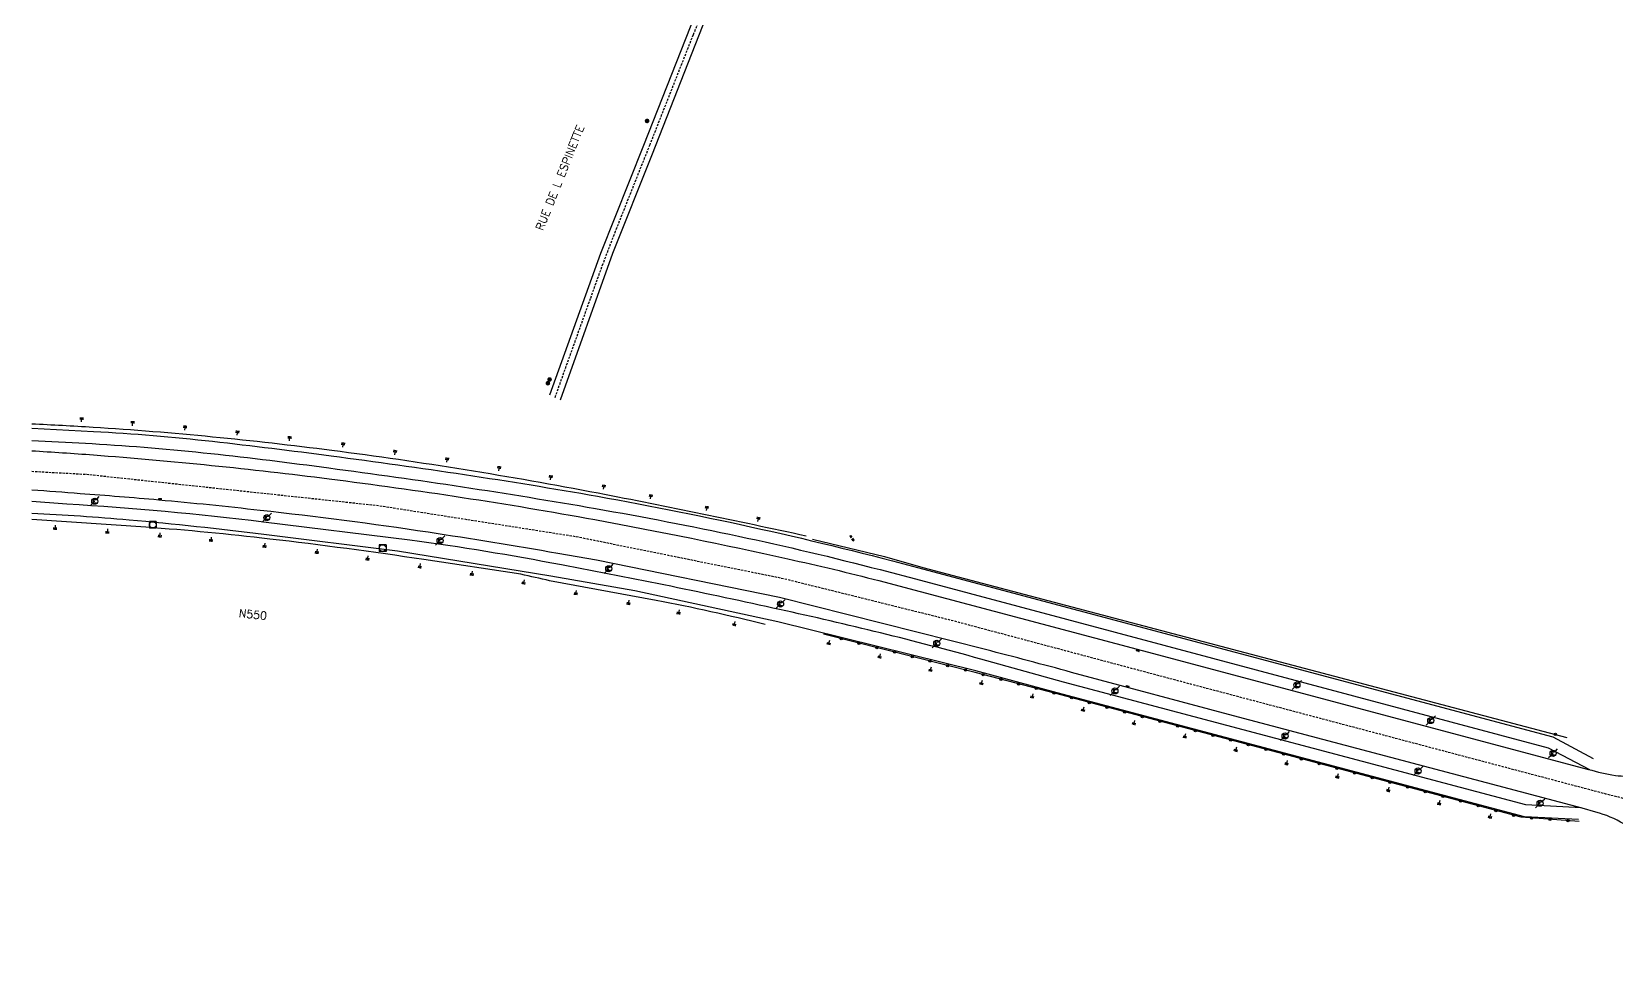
# Model space of a CAD drawing. Header units: millimetres. Extents: x 113000 to 114000, y 124000 to 125000.
# Drawn here: x 113000 to 113346.5, y 124027.2 to 124233.9 of the extents above; entities that cross this region are included whole.
import ezdxf
from ezdxf.enums import TextEntityAlignment as Align

# ---------------------------------------------------------------- set-up
doc = ezdxf.new("R2010")
doc.units = ezdxf.units.MM
doc.linetypes.add('DASHED', pattern=[0.75, 0.5, -0.25])
doc.layers.get('0').update_dxf_attribs({"linetype": 'CONTINUOUS'})
for name, color, linetype in [('W0001', 6, 'DASHED'), ('W0008', 7, 'CONTINUOUS'), ('W0112', 1, 'DASHED'), ('W0211', 2, 'CONTINUOUS'), ('W0322', 7, 'CONTINUOUS'), ('W0400', 7, 'CONTINUOUS'), ('W0420', 7, 'CONTINUOUS'), ('W0471', 7, 'CONTINUOUS'), ('W0989', 7, 'CONTINUOUS'), ('W1473', 7, 'CONTINUOUS')]:
    doc.layers.add(name, color=color, linetype=linetype)
doc.styles.get("Standard").update_dxf_attribs({"font": 'romans.shx', "width": 0.85})

# ---------------------------------------------------------------- blocks, each defined once
blk = doc.blocks.new('t322o')
at = {"color": 0, "linetype": 'Continuous'}
for radius in [0.25, 0.15]:
    blk.add_circle((0, 0), radius, dxfattribs=at)
blk = doc.blocks.new('t211o')
at = {"color": 0, "linetype": 'Continuous'}
for p, q in [((-0.29, 0.5), (-0.29, 0)), ((0, 1), (0, 0)), ((0.29, 0.5), (0.29, 0))]:
    blk.add_line(p, q, dxfattribs=at)
blk = doc.blocks.new('T471')
for p, q in [((-0.333334, 0.333334), (-0.333334, -0.333334)), ((-0.333334, 0.333334), (0.333334, 0.333334)), ((-0.333334, 0), (0, 0)), ((0.500001, 0.500001), (1.000002, 1.000002)), ((-0.500001, -0.500001), (-1.000002, -1.000002)), ((-0.333334, -0.333334), (0.333334, -0.333334))]:
    blk.add_line(p, q)
blk.add_ellipse((0, 0), major_axis=(0.471405, 0.471405), ratio=1, start_param=5.4977871438, end_param=11.780972451)
blk = doc.blocks.new('T420')
for p, q in [((0.75, 0.75), (-0.75, 0.75)), ((-0.75, 0.75), (-0.75, -0.75)), ((0.75, 0.75), (0.75, -0.75)), ((0.75, -0.75), (-0.75, -0.75))]:
    blk.add_line(p, q)
blk.add_ellipse((0, 0), major_axis=(-0.53, 0.53), ratio=1, start_param=3.926991, end_param=10.210176)
blk = doc.blocks.new('T400')
for p, q in [((-0.15, 0.3), (0.15, 0.3)), ((-0.15, -0.25), (-0.15, 0.3)), ((-0.15, 0.15), (0.15, 0.15)), ((-0.15, 0), (0.15, 0)), ((0.15, 0.3), (0.15, -0.25)), ((-0.15, -0.15), (0.15, -0.15)), ((-0.15, -0.25), (-0.15, -0.3)), ((-0.15, -0.3), (0.15, -0.3)), ((0.15, -0.3), (0.15, -0.25))]:
    blk.add_line(p, q)
blk = doc.blocks.new('T1473')
at = {"color": 0, "linetype": 'Continuous', "const_width": 0.5, "flags": 128}
blk.add_lwpolyline([(-0.25, 0, 1), (0.25, 0, 1)], format="xyb", close=True, dxfattribs=at)

msp = doc.modelspace()

# ---------------------------------------------------------------- linework, layer by layer
at = {"layer": 'W0001'}
msp.add_lwpolyline([(113150.8, 124248.24), (113144.63, 124233.21), (113135.15, 124209.15), (113127.61, 124190.21), (113124.87, 124183.09), (113122.14, 124175.49), (113118.34, 124164.89), (113114.38, 124153.83)], dxfattribs=at)
at = {"layer": 'W0001', "flags": 128}
msp.add_lwpolyline([(113000, 124137.73), (113012.05, 124137.08), (113075.86, 124130.24), (113119.09, 124123.46), (113164.54, 124114.26), (113201.42, 124105.08), (113253.36, 124091.24), (113344.19, 124067.19), (113354.41, 124064.64), (113358.25, 124064.14)], dxfattribs=at)
at = {"layer": 'W0008'}
for points in [[(113150.26, 124250.17), (113143.99, 124234.88), (113133.77, 124209), (113124.37, 124185.37), (113113.21, 124154.35)], [(113152.1, 124248.19), (113146.61, 124234.94), (113135.67, 124207.08), (113127.01, 124185.38), (113115.54, 124153.31)]]:
    msp.add_lwpolyline(points, dxfattribs=at)
at = {"layer": 'W0008', "flags": 128}
for points in [[(113000, 124147.2), (113013.51, 124146.47, -0.0136), (113039.55, 124144.29, -0.006), (113065.5, 124141.1, -0.0113), (113123.7, 124132.29, -0.0107), (113159.43, 124125.1, -0.0103), (113194.83, 124116.42), (113332.66, 124079.6), (113341.48, 124074.9)], [(113000, 124144.49), (113013.21, 124143.78, -0.0133), (113039.14, 124141.63, -0.0064), (113064.98, 124138.47, -0.0105), (113123.32, 124129.59, -0.0089), (113154.55, 124123.54, -0.0116), (113185.51, 124116.21), (113194.34, 124113.9), (113331.61, 124077.24), (113340.65, 124072.48)], [(113000, 124142.23, -0.003487), (113013.52, 124141.32, -0.0128), (113065.05, 124136.08, -0.0065), (113094.17, 124132.02, -0.0072), (113123.15, 124127.16, -0.0097), (113165.32, 124118.58, -0.0095), (113185.26, 124113.81), (113194.28, 124111.43), (113242.83, 124098.51), (113340.42, 124072.52, 0.0323), (113346.31, 124071.2, 0.0592), (113351.45, 124071.13, 0.0689), (113356.4, 124072.33, 0.0412), (113363.05, 124076.09, -0.0856), (113368.99, 124078.72, 0.0149), (113373.67, 124079.44, 0.1009), (113377.39, 124081.38, 0.0702), (113380.34, 124084.51, 0.037372), (113383.87, 124091.27, 0.060145)], [(113376.68, 124027.24, 0.008104), (113376.02, 124029.34, 0.0776), (113373.15, 124034.97, 0.0869), (113368.46, 124039.26, -0.0164), (113361.61, 124043.3, -0.0711), (113358.06, 124046.92, -0.047), (113355.39, 124051.36, 0.0486), (113352.43, 124056.95, 0.0942), (113348.18, 124060.59, 0.0661), (113342.07, 124063.17), (113339.02, 124064.04), (113263.89, 124083.97), (113227.4, 124093.74, 0.0034), (113208.56, 124098.73), (113163.52, 124110.14), (113123.5, 124118.31), (113115.04, 124119.76, 0.0047), (113086.67, 124124.4, 0.0095), (113049.98, 124129.17, 0.0056), (113027.8, 124131.43, 0.0037), (113010.58, 124132.83, 0.003807), (113000, 124133.61)], [(113338.87, 124064.09), (113326.77, 124064.79), (113225.64, 124091.61), (113207.55, 124096.65, 0.0132), (113163.56, 124107.49, 0.0083), (113115.83, 124117.24, 0.0153), (113082.7, 124122.64), (113050.67, 124126.63, 0.014), (113007.72, 124130.57, 0.002041), (113000, 124131.09)], [(113338.27, 124061.58), (113326.42, 124062.1), (113224.25, 124089.28), (113206.47, 124094.08), (113163.16, 124104.79), (113131.9, 124111.61), (113113.54, 124114.8), (113080.02, 124120.22), (113050.77, 124123.88, 0.0095), (113021.28, 124127.05, 0.009714), (113000, 124128.51)]]:
    msp.add_lwpolyline(points, format="xyb", dxfattribs=at)
at = {"layer": 'W0112'}
for p, q in [((113179.08, 124123.71), (113178.88, 124123.57)), ((113178.88, 124123.57), (113179.65, 124122.46)), ((113179.08, 124123.71), (113179.85, 124122.6)), ((113179.85, 124122.6), (113179.65, 124122.46))]:
    msp.add_line(p, q, dxfattribs=at)
at = {"layer": 'W0211', "flags": 128}
for points in [[(113000, 124148.15, -0.002271), (113013.44, 124147.41, -0.0084), (113039.56, 124145.3, -0.0077), (113065.6, 124142.35, -0.0079), (113094.81, 124138.12, -0.0073), (113123.87, 124133, -0.0055), (113169.36, 124123.62)], [(113160.43, 124104.2, 0.0135), (113136.56, 124109.48), (113113.25, 124113.76, 0.0077), (113107, 124115.19), (113085.75, 124118.42, 0.0088), (113052.05, 124122.91, 0.0119), (113024.94, 124125.49), (113000, 124127.18)]]:
    msp.add_lwpolyline(points, format="xyb", dxfattribs=at)
at = {"layer": 'W0322', "flags": 128}
for points in [[(113170.73, 124122.88), (113186.47, 124119.09), (113194.85, 124116.71), (113335.7, 124079.52)], [(113338.42, 124061.14), (113325.73, 124062.04), (113223.94, 124089.09), (113206.35, 124093.69), (113173.17, 124102.08)]]:
    msp.add_lwpolyline(points, dxfattribs=at)

# ---------------------------------------------------------------- block references
at = {"layer": 'W0211'}
for p, rotation in [((113010.96, 124149.52), 177.3284788949523), ((113022.14, 124148.7), 175.3022665431036), ((113033.6, 124147.72), 174.4598646061414), ((113045.05, 124146.61), 174.4598646061414), ((113056.48, 124145.38), 173.6629994351729), ((113068.19, 124144), 171.7590072606403), ((113079.57, 124142.35), 171.7590072606403), ((113090.95, 124140.7), 171.7590072606403), ((113102.3, 124138.83), 170.0133568919501), ((113113.62, 124136.84), 170.0133568919501), ((113125.23, 124134.77), 168.3454434456553), ((113135.5, 124132.66), 168.3454434456553), ((113147.75, 124130.12), 168.3454434456553), ((113159, 124127.73), 168.0153036300841), ((113005.03, 124124.95), 355.8055217106337), ((113016.5, 124124.11), 355.8055217106337), ((113027.97, 124123.28), 356.0130468123901), ((113039.14, 124122.36), 353.5189088939087), ((113050.85, 124121.03), 353.5189088939087), ((113062.28, 124119.7), 353.3561391164965), ((113073.39, 124118.24), 351.4984824909395), ((113084.77, 124116.54), 351.4984824909395), ((113096.15, 124114.9), 351.8015883445739), ((113107.49, 124113), 349.1709861230447), ((113118.88, 124110.67), 349.196061122205), ((113130.4, 124108.53), 349.196061122205), ((113141.36, 124106.45), 348.4022640441174), ((113153.53, 124103.89), 345.6921533151919), ((113174.19, 124099.75), 345.2924008077566), ((113185.31, 124096.83), 345.2924008077566), ((113196.44, 124093.91), 345.2924008077566), ((113207.56, 124090.99), 345.2924008077566), ((113218.68, 124088.07), 345.2924008077566), ((113229.81, 124085.15), 345.2924008077566), ((113240.93, 124082.23), 345.2924008077566), ((113252.05, 124079.31), 345.2924008077566), ((113263.18, 124076.39), 345.2924008077566), ((113274.3, 124073.47), 345.2924008077566), ((113285.42, 124070.55), 345.2924008077566), ((113296.55, 124067.63), 345.2924008077566), ((113307.67, 124064.71), 345.2924008077566), ((113318.79, 124061.79), 345.2924008077566)]:
    msp.add_blockref('t211o', p, dxfattribs=dict(at, rotation=rotation))
at = {"layer": 'W0322'}
for p, rotation in [((113177.05, 124101.1), 165.7972959509583), ((113180.93, 124100.12), 165.7972959509583), ((113184.81, 124099.14), 165.7972959509583), ((113188.69, 124098.16), 165.7972959509583), ((113192.56, 124097.18), 165.7972959509583), ((113196.44, 124096.19), 165.7972959509583), ((113200.32, 124095.21), 165.7972959509583), ((113204.2, 124094.23), 165.7972959509583), ((113208.07, 124093.24), 165.3673816832202), ((113211.94, 124092.23), 165.3673816832202), ((113215.81, 124091.22), 165.3673816832202), ((113219.68, 124090.21), 165.3673816832202), ((113223.55, 124089.2), 165.3673816832202), ((113227.42, 124088.17), 165.1157656685378), ((113231.28, 124087.14), 165.1157656685378), ((113235.15, 124086.12), 165.1157656685378), ((113239.02, 124085.09), 165.1157656685378), ((113242.88, 124084.06), 165.1157656685378), ((113246.75, 124083.03), 165.1157656685378), ((113250.61, 124082.01), 165.1157656685378), ((113254.48, 124080.98), 165.1157656685378), ((113258.34, 124079.95), 165.1157656685378), ((113262.21, 124078.92), 165.1157656685378), ((113333.21, 124080.18), 345.2097371444033), ((113266.08, 124077.9), 165.1157656685378), ((113269.94, 124076.87), 165.1157656685378), ((113273.81, 124075.84), 165.1157656685378), ((113277.67, 124074.81), 165.1157656685378), ((113281.54, 124073.79), 165.1157656685378), ((113285.41, 124072.76), 165.1157656685378), ((113289.27, 124071.73), 165.1157656685378), ((113293.14, 124070.7), 165.1157656685378), ((113297, 124069.68), 165.1157656685378), ((113300.87, 124068.65), 165.1157656685378), ((113304.73, 124067.62), 165.1157656685378), ((113308.6, 124066.59), 165.1157656685378), ((113312.47, 124065.57), 165.1157656685378), ((113316.33, 124064.54), 165.1157656685378), ((113320.2, 124063.51), 165.1157656685378), ((113324.06, 124062.48), 165.1157656685378), ((113328, 124061.88), 175.9179453745209), ((113331.99, 124061.59), 175.9179453745209), ((113335.98, 124061.31), 175.9179453745209)]:
    msp.add_blockref('t322o', p, dxfattribs=dict(at, rotation=rotation))
at = {"layer": 'W0400'}
for p, rotation in [((113028.12, 124131.61), 90), ((113241.9, 124098.53), 74.8271), ((113239.69, 124090.67), 74.8271)]:
    msp.add_blockref('T400', p, dxfattribs=dict(at, rotation=rotation))
at = {"layer": 'W0420'}
for p in [(113026.48, 124126.03), (113076.73, 124120.92)]:
    msp.add_blockref('T420', p, dxfattribs=at)
at = {"layer": 'W0471'}
for p in [(113013.79, 124131.19), (113051.42, 124127.59), (113089.32, 124122.58), (113126.19, 124116.4), (113163.75, 124108.69), (113197.93, 124100.09), (113236.87, 124089.69), (113276.67, 124090.98), (113305.95, 124083.2), (113274.09, 124079.81), (113332.69, 124076.01), (113303.18, 124072.17), (113329.86, 124065.1)]:
    msp.add_blockref('T471', p, dxfattribs=at)
at = {"layer": 'W1473'}
for p in [(113134.57, 124214.38), (113112.88, 124157), (113113.25, 124157.82)]:
    msp.add_blockref('T1473', p, dxfattribs=at)

# ---------------------------------------------------------------- texts
at = {"layer": 'W0989'}
for s, rotation, p in [('RUE DE L ESPINETTE', 68.2346, (113115.5, 124201.96)), ('N550', 354.0352, (113048.37, 124106.41))]:
    msp.add_text(s, height=1.75, rotation=rotation, dxfattribs=at).set_placement(p, align=Align.MIDDLE)

doc.saveas('drawing.dxf')
